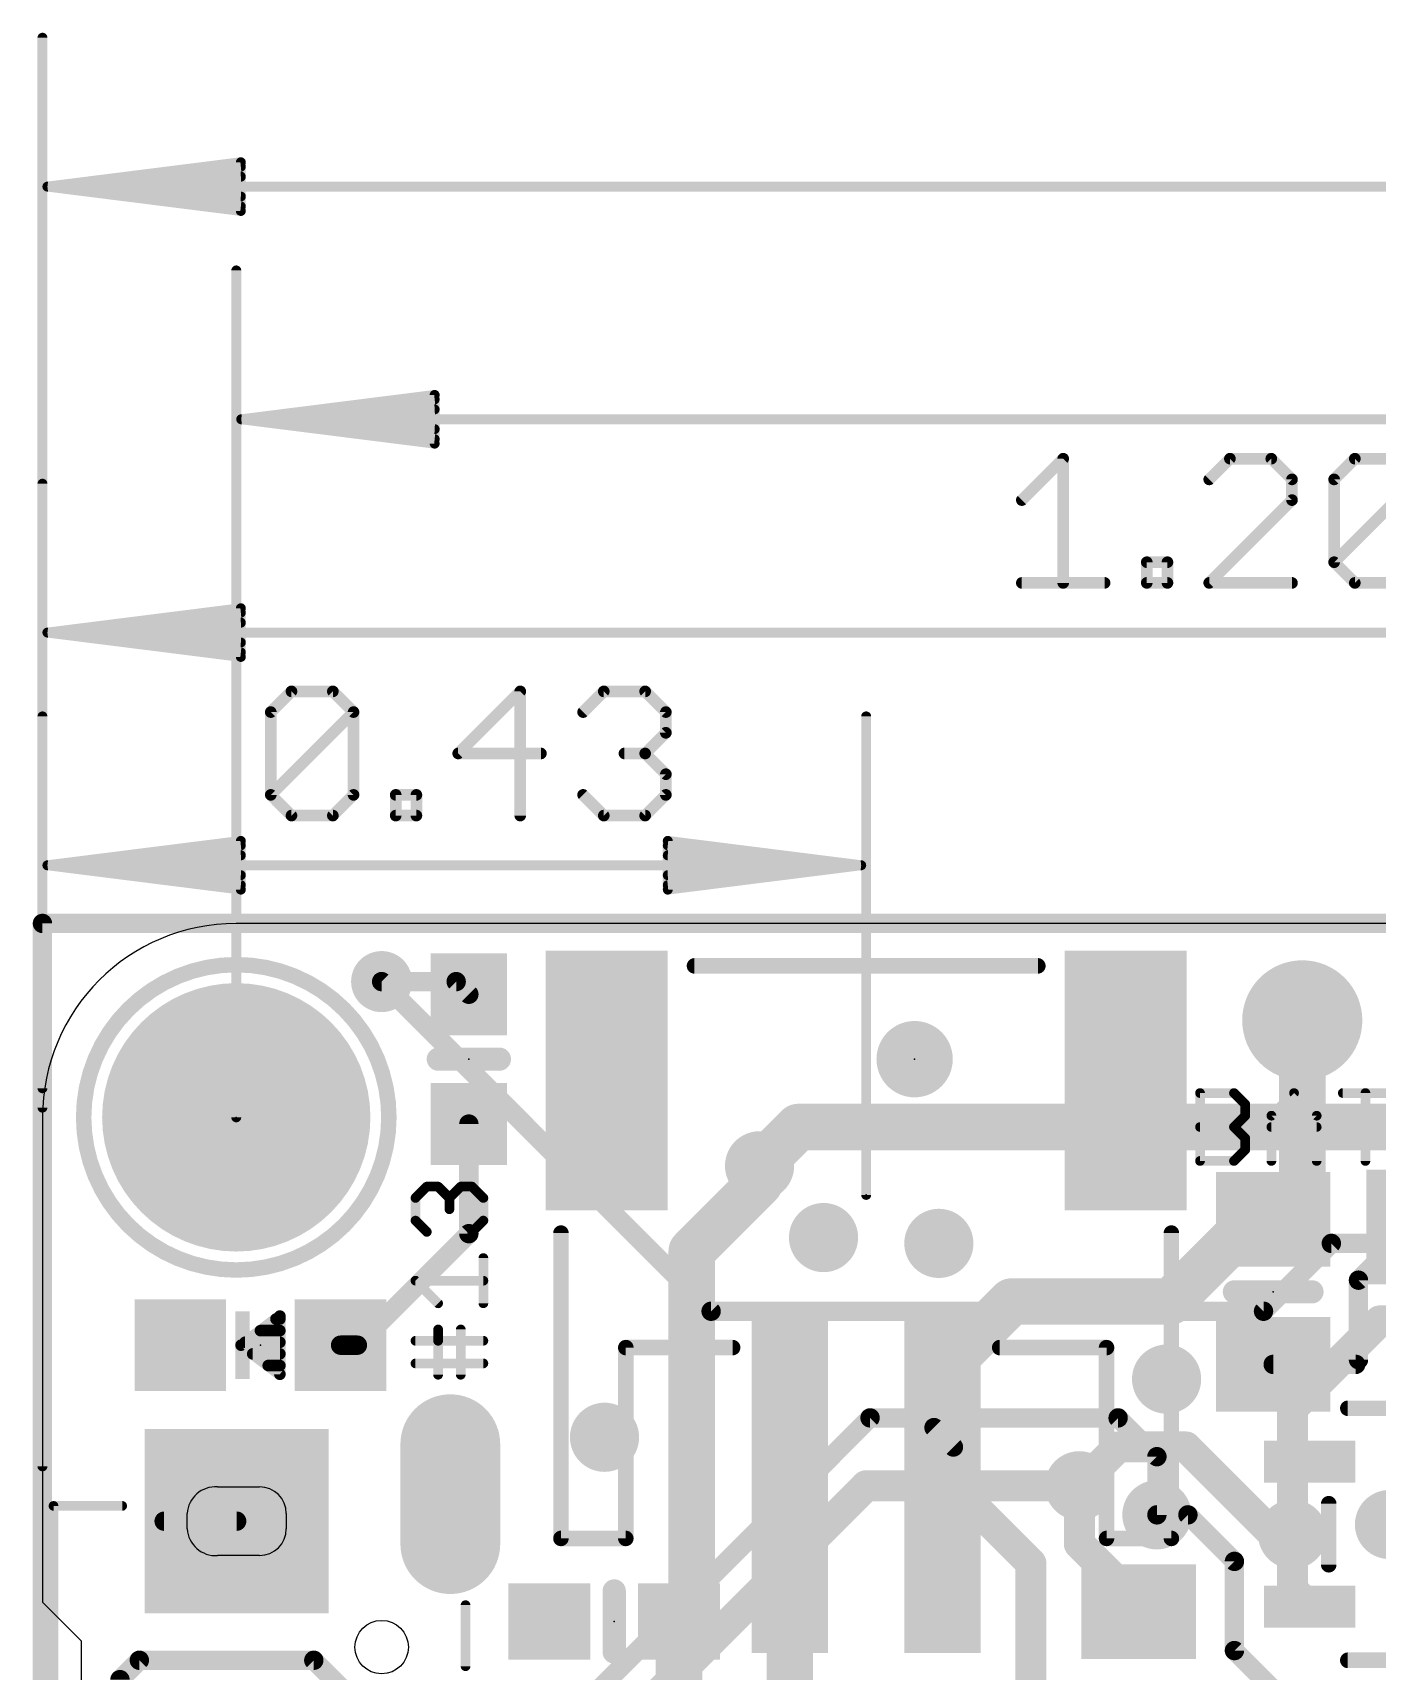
# Model space of a CAD drawing. Extents: x -6.8 to 60.3, y -8.9 to 34.9.
# Drawn here: x -0.13 to 17.49, y 13.06 to 34.53 of the extents above; entities that cross this region are included whole.
import ezdxf

# ---------------------------------------------------------------- set-up
doc = ezdxf.new("R2010")
doc.units = 0
for name, color, linetype in [('1', 12, 'CONTINUOUS'), ('16', 132, 'CONTINUOUS'), ('17', 110, 'CONTINUOUS'), ('18', 110, 'CONTINUOUS'), ('20', 53, 'CONTINUOUS'), ('21', 40, 'CONTINUOUS'), ('23', 40, 'CONTINUOUS'), ('47', 253, 'CONTINUOUS')]:
    doc.layers.add(name, color=color, linetype=linetype)

# ---------------------------------------------------------------- blocks, each defined once
blk = doc.blocks.new('RECT')
blk.add_solid([(-0.5, -0.5), (0.5, -0.5), (-0.5, 0.5), (0.5, 0.5)])
blk = doc.blocks.new('ROUNDP')
at = {"const_width": 0.5}
blk.add_lwpolyline([(0, -0.25, 1), (0, 0.25, 1), (0, -0.25)], format="xyb", dxfattribs=at)
blk = doc.blocks.new('PIE')
at = {"const_width": 0.5}
blk.add_lwpolyline([(0, -0.25, 1), (0, 0.25, 1), (0, -0.25)], format="xyb", dxfattribs=at)
blk = doc.blocks.new('OFFSETP100')
at = {"const_width": 1}
blk.add_lwpolyline([(0, 0), (1, 0)], dxfattribs=at)
at = {"const_width": 0.5}
for points in [[(0, 0.25, 1), (0, -0.25)], [(1, -0.25, 1), (1, 0.25)]]:
    blk.add_lwpolyline(points, format="xyb", dxfattribs=at)
blk = doc.blocks.new('SQUAREP')
blk.add_solid([(-0.5, -0.5), (0.5, -0.5), (-0.5, 0.5), (0.5, 0.5)])
blk = doc.blocks.new('ROUNDV')
at = {"const_width": 0.5}
blk.add_lwpolyline([(0, -0.25, 1), (0, 0.25, 1), (0, -0.25)], format="xyb", dxfattribs=at)

msp = doc.modelspace()

# ---------------------------------------------------------------- linework, layer by layer
at = {"layer": '1'}
for points, const_width in [([(0, 22.86), (0, 0)], 0.254), ([(44.45, 22.86), (0, 22.86)], 0.254), ([(5.422, 22.098), (4.445, 22.098)], 0.254), ([(5.588, 21.932), (5.422, 22.098)], 0.254), ([(16.51, 19.376), (16.51, 21.59)], 0.6096), ([(5.588, 18.796), (5.588, 20.232)], 0.254), ([(9.398, 19.4564), (9.398, 19.685)], 0.6096), ([(8.509, 18.5674), (9.398, 19.4564)], 0.6096), ([(16.118, 18.984), (16.51, 19.376)], 0.6096), ([(14.787, 17.907), (15.864, 18.984)], 0.6096), ([(15.864, 18.984), (16.118, 18.984)], 0.6096), ([(15.93, 18.796), (16.118, 18.984)], 0.4064), ([(16.118, 18.984), (16.129, 18.984)], 0.6096), ([(4.1275, 17.3355), (5.588, 18.796)], 0.254), ([(17.2466, 18.187), (17.9426, 18.883)], 0.254), ([(8.509, 13.882), (8.509, 18.5674)], 0.6096), ([(17.2466, 17.145), (17.2466, 18.187)], 0.254), ([(11.684, 16.891), (12.7, 17.907)], 0.6096), ([(12.7, 17.907), (14.787, 17.907)], 0.6096), ([(3.9075, 17.3355), (4.1275, 17.3355)], 0.254), ([(16.129, 17.084), (17.211, 17.084)], 0.254), ([(11.684, 16.891), (11.684, 16.256)], 0.4064), ([(11.684, 16.256), (11.9385, 16.0015)], 0.254), ([(11.9385, 15.7475), (11.9385, 16.0015)], 0.4064), ([(13.589, 15.494), (14.097, 16.002)], 0.4064), ([(14.097, 16.002), (14.986, 16.002)], 0.4064), ([(14.986, 16.002), (16.129, 14.859)], 0.4064), ([(9.795, 12.496), (9.795, 15.604)], 0.6096), ([(11.795, 15.604), (11.9385, 15.7475)], 0.4064), ([(11.9385, 15.7475), (11.9385, 15.4935)], 0.4064), ([(11.9385, 15.4935), (12.954, 14.478)], 0.4064), ([(13.589, 15.494), (13.589, 14.732)], 0.4064), ([(15.0114, 15.113), (14.605, 15.113)], 0.254), ([(15.621, 14.5034), (15.0114, 15.113)], 0.254), ([(1.595, 15.03), (2.545, 15.03)], 0.254), ([(16.129, 14.859), (16.383, 14.859)], 0.4064), ([(16.383, 14.1329), (16.383, 14.859)], 0.4064), ([(13.589, 14.732), (14.366, 13.955)], 0.4064), ([(12.954, 14.478), (12.954, 11.414)], 0.4064), ([(15.621, 13.335), (15.621, 14.5034)], 0.254), ([(8.343, 13.716), (8.509, 13.882)], 0.6096), ([(16.383, 14.1329), (16.6069, 13.909)], 0.4064), ([(8.343, 12.606), (8.343, 13.716)], 0.6096), ([(14.366, 13.955), (14.366, 13.844)], 0.4064), ([(1.016, 12.954), (1.27, 13.208)], 0.254), ([(1.27, 13.208), (3.556, 13.208)], 0.254), ([(3.556, 13.208), (4.064, 12.7)], 0.254), ([(15.621, 13.335), (16.449, 12.507)], 0.254), ([(1.016, 9.3472), (1.016, 12.954)], 0.254)]:
    msp.add_lwpolyline(points, dxfattribs=dict(at, const_width=const_width))
for points, const_width in [([(0.0635, 22.86, 1), (-0.0635, 22.86)], 0.127), ([(0, 22.9235, 1), (0, 22.7965)], 0.127), ([(4.445, 22.1615, 1), (4.445, 22.0345)], 0.127), ([(5.4669, 22.1429, 1), (5.3771, 22.0531)], 0.127), ([(5.422, 22.0345, 1), (5.422, 22.1615)], 0.127), ([(5.5431, 21.8871, 1), (5.6329, 21.9769)], 0.127), ([(16.6624, 21.59, 1), (16.3576, 21.59)], 0.3048), ([(5.6515, 20.232, 1), (5.5245, 20.232)], 0.127), ([(9.5504, 19.685, 1), (9.2456, 19.685)], 0.3048), ([(9.5058, 19.3486, 1), (9.2902, 19.5642)], 0.3048), ([(9.2456, 19.4564, 1), (9.5504, 19.4564)], 0.3048), ([(16.6178, 19.2682, 1), (16.4022, 19.4838)], 0.3048), ([(16.3576, 19.376, 1), (16.6624, 19.376)], 0.3048), ([(15.864, 19.1364, 1), (15.864, 18.8316)], 0.3048), ([(15.9718, 18.8762, 1), (15.7562, 19.0918)], 0.3048), ([(16.0102, 19.0918, 1), (16.2258, 18.8762)], 0.3048), ([(16.118, 19.1364, 1), (16.118, 18.8316)], 0.3048), ([(16.1898, 18.9122, 1), (16.0462, 19.0558)], 0.2032), ([(16.118, 18.8316, 1), (16.118, 19.1364)], 0.3048), ([(16.129, 18.8316, 1), (16.129, 19.1364)], 0.3048), ([(5.6329, 18.7511, 1), (5.5431, 18.8409)], 0.127), ([(15.8582, 18.8678, 1), (16.0018, 18.7242)], 0.2032), ([(5.5245, 18.796, 1), (5.6515, 18.796)], 0.127), ([(8.4012, 18.6752, 1), (8.6168, 18.4596)], 0.3048), ([(8.6614, 18.5674, 1), (8.3566, 18.5674)], 0.3048), ([(17.3101, 18.187, 1), (17.1831, 18.187)], 0.127), ([(17.2017, 18.2319, 1), (17.2915, 18.1421)], 0.127), ([(12.7, 18.0594, 1), (12.7, 17.7546)], 0.3048), ([(12.8078, 17.7992, 1), (12.5922, 18.0148)], 0.3048), ([(14.6792, 18.0148, 1), (14.8948, 17.7992)], 0.3048), ([(14.787, 17.7546, 1), (14.787, 18.0594)], 0.3048), ([(3.9075, 17.399, 1), (3.9075, 17.272)], 0.127), ([(4.0826, 17.3804, 1), (4.1724, 17.2906)], 0.127), ([(4.1275, 17.272, 1), (4.1275, 17.399)], 0.127), ([(16.129, 17.1475, 1), (16.129, 17.0205)], 0.127), ([(17.1831, 17.145, 1), (17.3101, 17.145)], 0.127), ([(17.211, 17.0205, 1), (17.211, 17.1475)], 0.127), ([(11.5762, 16.9988, 1), (11.7918, 16.7832)], 0.3048), ([(11.7856, 16.891, 1), (11.5824, 16.891)], 0.2032), ([(11.5824, 16.256, 1), (11.7856, 16.256)], 0.2032), ([(11.7289, 16.3009, 1), (11.6391, 16.2111)], 0.127), ([(12.0401, 16.0015, 1), (11.8369, 16.0015)], 0.2032), ([(11.8936, 15.9566, 1), (11.9834, 16.0464)], 0.127), ([(14.097, 16.1036, 1), (14.097, 15.9004)], 0.2032), ([(14.1688, 15.9302, 1), (14.0252, 16.0738)], 0.2032), ([(15.0578, 16.0738, 1), (14.9142, 15.9302)], 0.2032), ([(14.986, 15.9004, 1), (14.986, 16.1036)], 0.2032), ([(9.9474, 15.604, 1), (9.6426, 15.604)], 0.3048), ([(12.0401, 15.7475, 1), (11.8369, 15.7475)], 0.2032), ([(12.0103, 15.6757, 1), (11.8667, 15.8193)], 0.2032), ([(11.7232, 15.6758, 1), (11.8668, 15.5322)], 0.2032), ([(11.8369, 15.7475, 1), (12.0401, 15.7475)], 0.2032), ([(12.0103, 15.5653, 1), (11.8667, 15.4217)], 0.2032), ([(13.6906, 15.494, 1), (13.4874, 15.494)], 0.2032), ([(11.8369, 15.4935, 1), (12.0401, 15.4935)], 0.2032), ([(13.5172, 15.5658, 1), (13.6608, 15.4222)], 0.2032), ([(14.605, 15.1765, 1), (14.605, 15.0495)], 0.127), ([(15.0563, 15.1579, 1), (14.9665, 15.0681)], 0.127), ([(15.0114, 15.0495, 1), (15.0114, 15.1765)], 0.127), ([(1.595, 15.0935, 1), (1.595, 14.9665)], 0.127), ([(2.545, 14.9665, 1), (2.545, 15.0935)], 0.127), ([(16.129, 14.9606, 1), (16.129, 14.7574)], 0.2032), ([(16.0572, 14.7872, 1), (16.2008, 14.9308)], 0.2032), ([(16.4846, 14.859, 1), (16.2814, 14.859)], 0.2032), ([(16.383, 14.7574, 1), (16.383, 14.9606)], 0.2032), ([(13.4874, 14.732, 1), (13.6906, 14.732)], 0.2032), ([(13.6608, 14.8038, 1), (13.5172, 14.6602)], 0.2032), ([(13.0556, 14.478, 1), (12.8524, 14.478)], 0.2032), ([(12.8822, 14.4062, 1), (13.0258, 14.5498)], 0.2032), ([(15.6845, 14.5034, 1), (15.5575, 14.5034)], 0.127), ([(15.5761, 14.4585, 1), (15.6659, 14.5483)], 0.127), ([(8.6168, 13.7742, 1), (8.4012, 13.9898)], 0.3048), ([(16.2814, 14.1329, 1), (16.4846, 14.1329)], 0.2032), ([(16.4548, 14.2047, 1), (16.3112, 14.0611)], 0.2032), ([(8.2352, 13.8238, 1), (8.4508, 13.6082)], 0.3048), ([(8.4954, 13.716, 1), (8.1906, 13.716)], 0.3048), ([(8.3566, 13.882, 1), (8.6614, 13.882)], 0.3048), ([(14.4676, 13.955, 1), (14.2644, 13.955)], 0.2032), ([(14.2942, 13.8832, 1), (14.4378, 14.0268)], 0.2032), ([(16.5351, 13.8372, 1), (16.6787, 13.9808)], 0.2032), ([(14.2644, 13.844, 1), (14.4676, 13.844)], 0.2032), ([(1.27, 13.2715, 1), (1.27, 13.1445)], 0.127), ([(1.3149, 13.1631, 1), (1.2251, 13.2529)], 0.127), ([(3.6009, 13.2529, 1), (3.5111, 13.1631)], 0.127), ([(3.556, 13.1445, 1), (3.556, 13.2715)], 0.127), ([(15.6659, 13.3799, 1), (15.5761, 13.2901)], 0.127), ([(15.5575, 13.335, 1), (15.6845, 13.335)], 0.127), ([(1.0795, 12.954, 1), (0.9525, 12.954)], 0.127)]:
    msp.add_lwpolyline(points, format="xyb", dxfattribs=dict(at, const_width=const_width))
at = {"layer": '16'}
for points, const_width in [([(44.45, 22.86), (0, 22.86)], 0.254), ([(0, 22.86), (0, 0)], 0.254), ([(8.763, 17.78), (4.445, 22.098)], 0.254), ([(9.906, 20.193), (9.398, 19.685)], 0.6096), ([(9.906, 20.193), (19.558, 20.193)], 0.6096), ([(16.891, 18.669), (16.002, 17.78)], 0.254), ([(16.891, 18.669), (21.336, 18.669)], 0.254), ([(16.002, 17.78), (8.763, 17.78)], 0.254), ([(17.526, 17.653), (16.383, 16.51)], 0.4064), ([(17.526, 17.653), (22.225, 17.653)], 0.4064), ([(16.383, 16.51), (16.383, 14.859)], 0.4064), ([(6.4008, 11.938), (10.8458, 16.383)], 0.254), ([(10.8458, 16.383), (14.097, 16.383)], 0.254), ([(14.097, 16.383), (14.605, 15.875)], 0.254), ([(14.605, 15.875), (14.605, 15.113)], 0.254), ([(6.985, 11.684), (10.795, 15.494)], 0.4064), ([(10.795, 15.494), (13.589, 15.494)], 0.4064)]:
    msp.add_lwpolyline(points, dxfattribs=dict(at, const_width=const_width))
for points, const_width in [([(0, 22.9235, 1), (0, 22.7965)], 0.127), ([(0.0635, 22.86, 1), (-0.0635, 22.86)], 0.127), ([(4.4899, 22.1429, 1), (4.4001, 22.0531)], 0.127), ([(9.906, 20.3454, 1), (9.906, 20.0406)], 0.3048), ([(10.0138, 20.0852, 1), (9.7982, 20.3008)], 0.3048), ([(9.2902, 19.7928, 1), (9.5058, 19.5772)], 0.3048), ([(16.891, 18.7325, 1), (16.891, 18.6055)], 0.127), ([(16.9359, 18.6241, 1), (16.8461, 18.7139)], 0.127), ([(8.763, 17.8435, 1), (8.763, 17.7165)], 0.127), ([(8.7181, 17.7351, 1), (8.8079, 17.8249)], 0.127), ([(15.9571, 17.8249, 1), (16.0469, 17.7351)], 0.127), ([(16.002, 17.7165, 1), (16.002, 17.8435)], 0.127), ([(17.526, 17.7546, 1), (17.526, 17.5514)], 0.2032), ([(17.5978, 17.5812, 1), (17.4542, 17.7248)], 0.2032), ([(16.4846, 16.51, 1), (16.2814, 16.51)], 0.2032), ([(16.3112, 16.5818, 1), (16.4548, 16.4382)], 0.2032), ([(10.8458, 16.4465, 1), (10.8458, 16.3195)], 0.127), ([(10.8907, 16.3381, 1), (10.8009, 16.4279)], 0.127), ([(14.1419, 16.4279, 1), (14.0521, 16.3381)], 0.127), ([(14.097, 16.3195, 1), (14.097, 16.4465)], 0.127), ([(14.6685, 15.875, 1), (14.5415, 15.875)], 0.127), ([(14.5601, 15.8301, 1), (14.6499, 15.9199)], 0.127), ([(10.795, 15.5956, 1), (10.795, 15.3924)], 0.2032), ([(10.8668, 15.4222, 1), (10.7232, 15.5658)], 0.2032), ([(13.589, 15.3924, 1), (13.589, 15.5956)], 0.2032), ([(14.5415, 15.113, 1), (14.6685, 15.113)], 0.127), ([(16.2814, 14.859, 1), (16.4846, 14.859)], 0.2032)]:
    msp.add_lwpolyline(points, format="xyb", dxfattribs=dict(at, const_width=const_width))
at = {"layer": '20'}
for p, q in [((48.26, 22.86), (2.54, 22.86)), ((0, 20.32), (0, 13.97)), ((2.295, 15.48), (2.845, 15.48)), ((1.895, 14.93), (1.895, 15.13)), ((3.195, 15.13), (3.195, 14.93)), ((2.845, 14.58), (2.295, 14.58)), ((0, 13.97), (0.508, 13.462)), ((0.508, 13.462), (0.508, 9.398))]:
    msp.add_line(p, q, dxfattribs=at)
msp.add_circle((4.445, 13.38), 0.35, dxfattribs=at)
for centre, radius, start, end in [((2.54, 20.32), 2.54, 90, 180), ((2.27, 15.105), 0.3758, 86.1859, 176.1859), ((2.845, 15.13), 0.35, 0, 90), ((2.27, 14.955), 0.3758, 183.8141, 273.8141), ((2.845, 14.93), 0.35, 270, 0)]:
    msp.add_arc(centre, radius, start, end, dxfattribs=at)
at = {"layer": '21'}
for points, const_width in [([(2.54, 18.32, 1), (2.54, 22.32, 1), (2.54, 18.32)], 0.2032), ([(8.545, 22.3548, 1), (8.545, 22.2532)], 0.1016), ([(13.045, 22.2532, 1), (13.045, 22.3548)], 0.1016), ([(5.188, 21.1582, 1), (5.188, 21.0058)], 0.1524), ([(5.988, 21.0058, 1), (5.988, 21.1582)], 0.1524), ([(15.202, 20.6383, 1), (15.1385, 20.6383)], 0.0635), ([(15.1702, 20.67, 1), (15.1702, 20.6065)], 0.0635), ([(15.6376, 20.6607, 1), (15.5926, 20.6158)], 0.0635), ([(15.6151, 20.6065, 1), (15.6151, 20.67)], 0.0635), ([(16.4248, 20.6607, 1), (16.3799, 20.6158)], 0.0635), ([(16.4248, 20.6158, 1), (16.3799, 20.6607)], 0.0635), ([(17.0413, 20.67, 1), (17.0413, 20.6065)], 0.0635), ([(17.3696, 20.6383, 1), (17.3061, 20.6383)], 0.0635), ([(15.7951, 20.49, 1), (15.7316, 20.49)], 0.0635), ([(15.7409, 20.4675, 1), (15.7858, 20.5124)], 0.0635), ([(15.7858, 20.3192, 1), (15.7409, 20.3641)], 0.0635), ([(16.1375, 20.3417, 1), (16.074, 20.3417)], 0.0635), ([(16.0833, 20.3641, 1), (16.1282, 20.3192)], 0.0635), ([(16.7307, 20.3417, 1), (16.6672, 20.3417)], 0.0635), ([(16.6765, 20.3192, 1), (16.7214, 20.3641)], 0.0635), ([(15.1702, 20.2251, 1), (15.1702, 20.1616)], 0.0635), ([(15.6376, 20.2158, 1), (15.5926, 20.1709)], 0.0635), ([(15.5926, 20.2158, 1), (15.6376, 20.1709)], 0.0635), ([(15.6151, 20.1616, 1), (15.6151, 20.2251)], 0.0635), ([(15.7316, 20.3417, 1), (15.7951, 20.3417)], 0.0635), ([(16.1057, 20.2251, 1), (16.1057, 20.1616)], 0.0635), ([(16.6989, 20.1616, 1), (16.6989, 20.2251)], 0.0635), ([(15.7951, 20.0451, 1), (15.7316, 20.0451)], 0.0635), ([(15.7409, 20.0226, 1), (15.7858, 20.0675)], 0.0635), ([(15.7858, 19.8743, 1), (15.7409, 19.9192)], 0.0635), ([(15.1702, 19.7802, 1), (15.1702, 19.7168)], 0.0635), ([(15.1385, 19.7485, 1), (15.202, 19.7485)], 0.0635), ([(15.5926, 19.771, 1), (15.6376, 19.726)], 0.0635), ([(15.6151, 19.7168, 1), (15.6151, 19.7802)], 0.0635), ([(15.7316, 19.8968, 1), (15.7951, 19.8968)], 0.0635), ([(16.074, 19.7485, 1), (16.1375, 19.7485)], 0.0635), ([(16.6672, 19.7485, 1), (16.7307, 19.7485)], 0.0635), ([(17.3061, 19.7485, 1), (17.3696, 19.7485)], 0.0635), ([(4.9205, 19.2641, 1), (4.857, 19.2641)], 0.0635), ([(4.8663, 19.2866, 1), (4.9112, 19.2417)], 0.0635), ([(5.037, 19.4442, 1), (5.037, 19.3807)], 0.0635), ([(5.0595, 19.39, 1), (5.0146, 19.4349)], 0.0635), ([(5.2078, 19.4349, 1), (5.1629, 19.39)], 0.0635), ([(5.1853, 19.3807, 1), (5.1853, 19.4442)], 0.0635), ([(5.3654, 19.2641, 1), (5.3019, 19.2641)], 0.0635), ([(5.3112, 19.2866, 1), (5.3561, 19.2417)], 0.0635), ([(5.3112, 19.2417, 1), (5.3561, 19.2866)], 0.0635), ([(5.4819, 19.4442, 1), (5.4819, 19.3807)], 0.0635), ([(5.5044, 19.39, 1), (5.4595, 19.4349)], 0.0635), ([(5.6527, 19.4349, 1), (5.6078, 19.39)], 0.0635), ([(5.6302, 19.3807, 1), (5.6302, 19.4442)], 0.0635), ([(5.8102, 19.2641, 1), (5.7468, 19.2641)], 0.0635), ([(5.756, 19.2417, 1), (5.801, 19.2866)], 0.0635), ([(5.3019, 19.1158, 1), (5.3654, 19.1158)], 0.0635), ([(4.9112, 18.99, 1), (4.8663, 18.9451)], 0.0635), ([(4.857, 18.9675, 1), (4.9205, 18.9675)], 0.0635), ([(5.7468, 18.9675, 1), (5.8102, 18.9675)], 0.0635), ([(5.801, 18.9451, 1), (5.756, 18.99)], 0.0635), ([(6.8458, 18.804, 1), (6.7442, 18.804)], 0.1016), ([(14.8458, 18.804, 1), (14.7442, 18.804)], 0.1016), ([(5.0146, 18.7968, 1), (5.0595, 18.8417)], 0.0635), ([(5.6078, 18.8417, 1), (5.6527, 18.7968)], 0.0635), ([(5.8102, 18.4769, 1), (5.7468, 18.4769)], 0.0635), ([(4.8887, 18.2121, 1), (4.8887, 18.1486)], 0.0635), ([(4.9112, 18.2028, 1), (4.8663, 18.1579)], 0.0635), ([(5.7785, 18.1486, 1), (5.7785, 18.2121)], 0.0635), ([(15.621, 18.1102, 1), (15.621, 17.9578)], 0.1524), ([(16.637, 17.9578, 1), (16.637, 18.1102)], 0.1524), ([(5.1629, 17.8613, 1), (5.2078, 17.9062)], 0.0635), ([(5.7468, 17.8837, 1), (5.8102, 17.8837)], 0.0635), ([(2.8575, 17.5641, 1), (2.8575, 17.4879)], 0.0762), ([(3.0607, 17.7165, 1), (3.0607, 17.6403)], 0.0762), ([(3.1496, 17.7165, 1), (3.0734, 17.7165)], 0.0762), ([(3.1344, 17.686, 1), (3.0886, 17.747)], 0.0762), ([(3.1115, 17.6403, 1), (3.1115, 17.7165)], 0.0762), ([(3.1115, 17.4879, 1), (3.1115, 17.5641)], 0.0762), ([(5.2171, 17.5414, 1), (5.1536, 17.5414)], 0.0635), ([(5.5137, 17.5414, 1), (5.4502, 17.5414)], 0.0635), ([(2.6264, 17.366, 1), (2.5806, 17.305)], 0.0762), ([(2.5806, 17.366, 1), (2.6264, 17.305)], 0.0762), ([(2.6543, 17.4117, 1), (2.6543, 17.3355)], 0.0762), ([(3.1115, 17.3355, 1), (3.1115, 17.4117)], 0.0762), ([(4.8887, 17.4248, 1), (4.8887, 17.3614)], 0.0635), ([(5.2171, 17.3931, 1), (5.1536, 17.3931)], 0.0635), ([(5.1536, 17.3931, 1), (5.2171, 17.3931)], 0.0635), ([(5.7785, 17.3614, 1), (5.7785, 17.4248)], 0.0635), ([(7.645, 17.3548, 1), (7.645, 17.2532)], 0.1016), ([(7.6958, 17.304, 1), (7.5942, 17.304)], 0.1016), ([(9.045, 17.2532, 1), (9.045, 17.3548)], 0.1016), ([(12.545, 17.3548, 1), (12.545, 17.2532)], 0.1016), ([(13.9958, 17.304, 1), (13.8942, 17.304)], 0.1016), ([(13.945, 17.2532, 1), (13.945, 17.3548)], 0.1016), ([(2.7559, 17.2593, 1), (2.7559, 17.1831)], 0.0762), ([(3.1115, 17.1831, 1), (3.1115, 17.2593)], 0.0762), ([(2.9591, 17.1069, 1), (2.9591, 17.0307)], 0.0762), ([(3.0734, 16.9545, 1), (3.1496, 16.9545)], 0.0762), ([(3.0886, 16.924, 1), (3.1344, 16.985)], 0.0762), ([(3.1115, 17.0307, 1), (3.1115, 17.1069)], 0.0762), ([(4.8887, 17.1283, 1), (4.8887, 17.0648)], 0.0635), ([(5.1536, 16.9482, 1), (5.2171, 16.9482)], 0.0635), ([(5.4502, 16.9482, 1), (5.5137, 16.9482)], 0.0635), ([(5.7785, 17.0648, 1), (5.7785, 17.1283)], 0.0635), ([(17.107, 16.5598, 1), (17.107, 16.4582)], 0.1016), ([(0.145, 15.2618, 1), (0.145, 15.1982)], 0.0635), ([(0.1768, 15.23, 1), (0.1133, 15.23)], 0.0635), ([(1.045, 15.1982, 1), (1.045, 15.2618)], 0.0635), ([(16.9078, 15.259, 1), (16.8062, 15.259)], 0.1016), ([(6.795, 14.8548, 1), (6.795, 14.7532)], 0.1016), ([(6.7442, 14.804, 1), (6.8458, 14.804)], 0.1016), ([(7.5942, 14.804, 1), (7.6958, 14.804)], 0.1016), ([(7.645, 14.7532, 1), (7.645, 14.8548)], 0.1016), ([(13.945, 14.8548, 1), (13.945, 14.7532)], 0.1016), ([(13.8942, 14.804, 1), (13.9958, 14.804)], 0.1016), ([(14.7442, 14.804, 1), (14.8458, 14.804)], 0.1016), ([(14.795, 14.7532, 1), (14.795, 14.8548)], 0.1016), ([(16.8062, 14.459, 1), (16.9078, 14.459)], 0.1016), ([(7.5692, 14.116, 1), (7.4168, 14.116)], 0.1524), ([(5.5767, 13.93, 1), (5.5133, 13.93)], 0.0635), ([(7.4168, 13.316, 1), (7.5692, 13.316)], 0.1524), ([(17.107, 13.2598, 1), (17.107, 13.1582)], 0.1016), ([(17.107, 13.2578, 1), (17.107, 13.1562)], 0.1016), ([(5.5133, 13.13, 1), (5.5767, 13.13)], 0.0635)]:
    msp.add_lwpolyline(points, format="xyb", dxfattribs=dict(at, const_width=const_width))
for points, const_width in [([(8.545, 22.304), (13.045, 22.304)], 0.2032), ([(5.988, 21.082), (5.188, 21.082)], 0.3048), ([(15.1702, 19.7485), (15.1702, 20.6383)], 0.127), ([(15.1702, 20.6383), (15.6151, 20.6383)], 0.127), ([(15.6151, 20.6383), (15.7634, 20.49)], 0.127), ([(16.1057, 20.3417), (16.4023, 20.6383)], 0.127), ([(16.4023, 20.6383), (16.6989, 20.3417)], 0.127), ([(17.0413, 20.6383), (17.6344, 20.6383)], 0.127), ([(17.3378, 19.7485), (17.3378, 20.6383)], 0.127), ([(15.7634, 20.3417), (15.6151, 20.1934)], 0.127), ([(15.7634, 20.49), (15.7634, 20.3417)], 0.127), ([(16.1057, 19.7485), (16.1057, 20.3417)], 0.127), ([(16.6989, 20.3417), (16.6989, 19.7485)], 0.127), ([(15.1702, 20.1934), (15.6151, 20.1934)], 0.127), ([(15.6151, 20.1934), (15.7634, 20.0451)], 0.127), ([(16.1057, 20.1934), (16.6989, 20.1934)], 0.127), ([(15.7634, 19.8968), (15.6151, 19.7485)], 0.127), ([(15.7634, 20.0451), (15.7634, 19.8968)], 0.127), ([(15.6151, 19.7485), (15.1702, 19.7485)], 0.127), ([(4.8887, 19.2641), (5.037, 19.4124)], 0.127), ([(4.8887, 18.9675), (4.8887, 19.2641)], 0.127), ([(5.037, 19.4124), (5.1853, 19.4124)], 0.127), ([(5.1853, 19.4124), (5.3336, 19.2641)], 0.127), ([(5.3336, 19.2641), (5.4819, 19.4124)], 0.127), ([(5.3336, 19.2641), (5.3336, 19.1158)], 0.127), ([(5.4819, 19.4124), (5.6302, 19.4124)], 0.127), ([(5.6302, 19.4124), (5.7785, 19.2641)], 0.127), ([(5.7785, 19.2641), (5.7785, 18.9675)], 0.127), ([(5.037, 18.8193), (4.8887, 18.9675)], 0.127), ([(5.7785, 18.9675), (5.6302, 18.8193)], 0.127), ([(6.795, 14.804), (6.795, 18.804)], 0.2032), ([(14.795, 18.804), (14.795, 14.804)], 0.2032), ([(5.7785, 17.8837), (5.7785, 18.4769)], 0.127), ([(5.1853, 17.8837), (4.8887, 18.1803)], 0.127), ([(4.8887, 18.1803), (5.7785, 18.1803)], 0.127), ([(16.637, 18.034), (15.621, 18.034)], 0.3048), ([(3.1115, 17.7165), (2.6035, 17.3355)], 0.1524), ([(2.8575, 17.526), (3.1115, 17.526)], 0.1524), ([(3.0607, 17.6784), (3.1115, 17.6784)], 0.1524), ([(3.1115, 16.9545), (3.1115, 17.7165)], 0.1524), ([(5.1853, 17.3931), (5.1853, 17.5414)], 0.127), ([(5.4819, 16.9482), (5.4819, 17.5414)], 0.127), ([(2.6035, 17.3355), (3.1115, 16.9545)], 0.1524), ([(2.6543, 17.3736), (3.1115, 17.3736)], 0.1524), ([(4.8887, 17.3931), (5.7785, 17.3931)], 0.127), ([(5.1853, 16.9482), (5.1853, 17.3931)], 0.127), ([(9.045, 17.304), (7.645, 17.304)], 0.2032), ([(7.645, 17.304), (7.645, 14.804)], 0.2032), ([(13.945, 17.304), (12.545, 17.304)], 0.2032), ([(13.945, 14.804), (13.945, 17.304)], 0.2032), ([(2.7559, 17.2212), (3.1115, 17.2212)], 0.1524), ([(2.9591, 17.0688), (3.1115, 17.0688)], 0.1524), ([(5.7785, 17.0965), (4.8887, 17.0965)], 0.127), ([(17.107, 16.509), (18.707, 16.509)], 0.2032), ([(1.045, 15.23), (0.145, 15.23)], 0.127), ([(0.145, 15.23), (0.145, 7.63)], 0.127), ([(16.857, 14.459), (16.857, 15.259)], 0.2032), ([(7.645, 14.804), (6.795, 14.804)], 0.2032), ([(14.795, 14.804), (13.945, 14.804)], 0.2032), ([(7.493, 14.116), (7.493, 13.316)], 0.3048), ([(5.545, 13.93), (5.545, 13.13)], 0.127), ([(17.107, 13.209), (18.707, 13.209)], 0.2032), ([(18.707, 13.207), (17.107, 13.207)], 0.2032)]:
    msp.add_lwpolyline(points, dxfattribs=dict(at, const_width=const_width))
at = {"layer": '23'}
for p in [(5.588, 21.082), (11.43, 21.082), (2.54, 20.32), (10.795, 19.304), (16.129, 18.034), (2.8575, 17.3355), (7.493, 13.716)]:
    msp.add_point(p, dxfattribs=at)
at = {"layer": '47'}
for points, const_width in [([(0, 15.748), (0, 34.462)], 0.13), ([(0.065, 32.512), (2.6, 32.8312)], 0.13), ([(2.6, 32.8312), (2.6, 32.1928)], 0.13), ([(0.065, 32.512), (2.6, 32.772)], 0.13), ([(0.065, 32.512), (2.6, 32.642)], 0.13), ([(0.065, 32.512), (50.735, 32.512)], 0.13), ([(2.6, 32.1928), (0.065, 32.512)], 0.13), ([(2.6, 32.382), (0.065, 32.512)], 0.13), ([(2.6, 32.252), (0.065, 32.512)], 0.13), ([(2.54, 20.32), (2.54, 31.414)], 0.13), ([(2.605, 29.464), (5.14, 29.7832)], 0.13), ([(5.14, 29.7832), (5.14, 29.1448)], 0.13), ([(2.605, 29.464), (5.14, 29.724)], 0.13), ([(2.605, 29.464), (5.14, 29.594)], 0.13), ([(2.605, 29.464), (48.195, 29.464)], 0.13), ([(5.14, 29.1448), (2.605, 29.464)], 0.13), ([(5.14, 29.334), (2.605, 29.464)], 0.13), ([(5.14, 29.204), (2.605, 29.464)], 0.13), ([(12.8348, 28.4054), (13.3771, 28.9477)], 0.1524), ([(13.3771, 28.9477), (13.3771, 27.3207)], 0.1524), ([(15.5617, 28.9477), (15.2905, 28.6765)], 0.1524), ([(16.104, 28.9477), (15.5617, 28.9477)], 0.1524), ([(16.3752, 28.6765), (16.104, 28.9477)], 0.1524), ([(16.9277, 28.6765), (17.1989, 28.9477)], 0.1524), ([(17.1989, 28.9477), (17.7412, 28.9477)], 0.1524), ([(0, 20.701), (0, 28.62)], 0.13), ([(16.3752, 28.4054), (16.3752, 28.6765)], 0.1524), ([(16.9277, 27.5919), (16.9277, 28.6765)], 0.1524), ([(16.9277, 27.5919), (18.0124, 28.6765)], 0.1524), ([(15.2905, 27.3207), (16.3752, 28.4054)], 0.1524), ([(14.472, 27.3207), (14.472, 27.5919)], 0.1524), ([(14.472, 27.5919), (14.7431, 27.5919)], 0.1524), ([(14.7431, 27.5919), (14.7431, 27.3207)], 0.1524), ([(17.1989, 27.3207), (16.9277, 27.5919)], 0.1524), ([(12.8348, 27.3207), (13.9195, 27.3207)], 0.1524), ([(14.7431, 27.3207), (14.472, 27.3207)], 0.1524), ([(16.3752, 27.3207), (15.2905, 27.3207)], 0.1524), ([(17.7412, 27.3207), (17.1989, 27.3207)], 0.1524), ([(0.065, 26.67), (2.6, 26.9892)], 0.13), ([(2.6, 26.9892), (2.6, 26.3508)], 0.13), ([(0.065, 26.67), (2.6, 26.93)], 0.13), ([(0.065, 26.67), (2.6, 26.8)], 0.13), ([(0.065, 26.67), (30.415, 26.67)], 0.13), ([(2.6, 26.3508), (0.065, 26.67)], 0.13), ([(2.6, 26.54), (0.065, 26.67)], 0.13), ([(2.6, 26.41), (0.065, 26.67)], 0.13), ([(2.9923, 25.6285), (3.2635, 25.8997)], 0.1524), ([(3.2635, 25.8997), (3.8058, 25.8997)], 0.1524), ([(3.8058, 25.8997), (4.077, 25.6285)], 0.1524), ([(6.2615, 25.8997), (5.448, 25.0862)], 0.1524), ([(6.2615, 24.2727), (6.2615, 25.8997)], 0.1524), ([(7.0852, 25.6285), (7.3564, 25.8997)], 0.1524), ([(7.3564, 25.8997), (7.8987, 25.8997)], 0.1524), ([(7.8987, 25.8997), (8.1699, 25.6285)], 0.1524), ([(0, 20.447), (0, 25.572)], 0.13), ([(2.9923, 24.5439), (2.9923, 25.6285)], 0.1524), ([(2.9923, 24.5439), (4.077, 25.6285)], 0.1524), ([(4.077, 25.6285), (4.077, 24.5439)], 0.1524), ([(8.1699, 25.6285), (8.1699, 25.3574)], 0.1524), ([(10.795, 19.304), (10.795, 25.572)], 0.13), ([(8.1699, 25.3574), (7.8987, 25.0862)], 0.1524), ([(5.448, 25.0862), (6.5327, 25.0862)], 0.1524), ([(7.8987, 25.0862), (7.6275, 25.0862)], 0.1524), ([(7.8987, 25.0862), (8.1699, 24.815)], 0.1524), ([(8.1699, 24.815), (8.1699, 24.5439)], 0.1524), ([(3.2635, 24.2727), (2.9923, 24.5439)], 0.1524), ([(4.077, 24.5439), (3.8058, 24.2727)], 0.1524), ([(4.6295, 24.2727), (4.6295, 24.5439)], 0.1524), ([(4.6295, 24.5439), (4.9006, 24.5439)], 0.1524), ([(4.9006, 24.5439), (4.9006, 24.2727)], 0.1524), ([(7.3564, 24.2727), (7.0852, 24.5439)], 0.1524), ([(8.1699, 24.5439), (7.8987, 24.2727)], 0.1524), ([(3.8058, 24.2727), (3.2635, 24.2727)], 0.1524), ([(4.9006, 24.2727), (4.6295, 24.2727)], 0.1524), ([(7.8987, 24.2727), (7.3564, 24.2727)], 0.1524), ([(0.065, 23.622), (2.6, 23.9412)], 0.13), ([(0.065, 23.622), (2.6, 23.882)], 0.13), ([(2.6, 23.9412), (2.6, 23.3028)], 0.13), ([(10.73, 23.622), (8.195, 23.9412)], 0.13), ([(8.195, 23.9412), (8.195, 23.3028)], 0.13), ([(10.73, 23.622), (8.195, 23.882)], 0.13), ([(0.065, 23.622), (2.6, 23.752)], 0.13), ([(0.065, 23.622), (10.73, 23.622)], 0.13), ([(2.6, 23.3028), (0.065, 23.622)], 0.13), ([(2.6, 23.492), (0.065, 23.622)], 0.13), ([(2.6, 23.362), (0.065, 23.622)], 0.13), ([(10.73, 23.622), (8.195, 23.752)], 0.13), ([(8.195, 23.3028), (10.73, 23.622)], 0.13), ([(8.195, 23.492), (10.73, 23.622)], 0.13), ([(8.195, 23.362), (10.73, 23.622)], 0.13)]:
    msp.add_lwpolyline(points, dxfattribs=dict(at, const_width=const_width))
for points, const_width in [([(0.0325, 34.462, 1), (-0.0325, 34.462)], 0.065), ([(2.6325, 32.8312, 1), (2.5675, 32.8312)], 0.065), ([(2.6041, 32.799, 1), (2.5959, 32.8635)], 0.065), ([(2.6033, 32.7397, 1), (2.5967, 32.8043)], 0.065), ([(2.6017, 32.6095, 1), (2.5983, 32.6745)], 0.065), ([(0.065, 32.5445, 1), (0.065, 32.4795)], 0.065), ([(0.0691, 32.5442, 1), (0.0609, 32.4798)], 0.065), ([(0.0633, 32.5445, 1), (0.0667, 32.4795)], 0.065), ([(0.0667, 32.5445, 1), (0.0633, 32.4795)], 0.065), ([(0.0683, 32.5443, 1), (0.0617, 32.4797)], 0.065), ([(0.0617, 32.5443, 1), (0.0683, 32.4797)], 0.065), ([(0.0609, 32.5442, 1), (0.0691, 32.4798)], 0.065), ([(2.5983, 32.3495, 1), (2.6017, 32.4145)], 0.065), ([(2.5675, 32.1928, 1), (2.6325, 32.1928)], 0.065), ([(2.5959, 32.1605, 1), (2.6041, 32.225)], 0.065), ([(2.5967, 32.2197, 1), (2.6033, 32.2843)], 0.065), ([(2.5725, 31.414, 1), (2.5075, 31.414)], 0.065), ([(5.1725, 29.7832, 1), (5.1075, 29.7832)], 0.065), ([(5.1441, 29.751, 1), (5.1359, 29.8155)], 0.065), ([(5.1433, 29.6917, 1), (5.1367, 29.7563)], 0.065), ([(5.1417, 29.5615, 1), (5.1383, 29.6265)], 0.065), ([(2.605, 29.4965, 1), (2.605, 29.4315)], 0.065), ([(2.6091, 29.4962, 1), (2.6009, 29.4318)], 0.065), ([(2.6033, 29.4965, 1), (2.6067, 29.4315)], 0.065), ([(2.6067, 29.4965, 1), (2.6033, 29.4315)], 0.065), ([(2.6083, 29.4963, 1), (2.6017, 29.4317)], 0.065), ([(2.6017, 29.4963, 1), (2.6083, 29.4317)], 0.065), ([(2.6009, 29.4962, 1), (2.6091, 29.4318)], 0.065), ([(5.1359, 29.1125, 1), (5.1441, 29.177)], 0.065), ([(5.1367, 29.1717, 1), (5.1433, 29.2363)], 0.065), ([(5.1383, 29.3015, 1), (5.1417, 29.3665)], 0.065), ([(5.1075, 29.1448, 1), (5.1725, 29.1448)], 0.065), ([(13.4152, 28.9477, 1), (13.339, 28.9477)], 0.0762), ([(13.4041, 28.9207, 1), (13.3502, 28.9746)], 0.0762), ([(15.5617, 28.9858, 1), (15.5617, 28.9096)], 0.0762), ([(15.5886, 28.9207, 1), (15.5348, 28.9746)], 0.0762), ([(16.131, 28.9746, 1), (16.0771, 28.9207)], 0.0762), ([(16.104, 28.9096, 1), (16.104, 28.9858)], 0.0762), ([(17.1989, 28.9858, 1), (17.1989, 28.9096)], 0.0762), ([(17.2258, 28.9207, 1), (17.1719, 28.9746)], 0.0762), ([(0.0325, 28.62, 1), (-0.0325, 28.62)], 0.065), ([(15.2636, 28.7035, 1), (15.3175, 28.6496)], 0.0762), ([(16.4133, 28.6765, 1), (16.3371, 28.6765)], 0.0762), ([(16.3483, 28.6496, 1), (16.4021, 28.7035)], 0.0762), ([(16.9658, 28.6765, 1), (16.8896, 28.6765)], 0.0762), ([(16.9008, 28.7035, 1), (16.9546, 28.6496)], 0.0762), ([(12.8079, 28.4323, 1), (12.8618, 28.3784)], 0.0762), ([(16.3371, 28.4054, 1), (16.4133, 28.4054)], 0.0762), ([(16.4021, 28.3784, 1), (16.3483, 28.4323)], 0.0762), ([(14.5101, 27.5919, 1), (14.4339, 27.5919)], 0.0762), ([(14.472, 27.63, 1), (14.472, 27.5538)], 0.0762), ([(14.7812, 27.5919, 1), (14.705, 27.5919)], 0.0762), ([(14.7431, 27.5538, 1), (14.7431, 27.63)], 0.0762), ([(16.9546, 27.6188, 1), (16.9008, 27.5649)], 0.0762), ([(16.9008, 27.6188, 1), (16.9546, 27.5649)], 0.0762), ([(16.8896, 27.5919, 1), (16.9658, 27.5919)], 0.0762), ([(12.8348, 27.3588, 1), (12.8348, 27.2826)], 0.0762), ([(13.339, 27.3207, 1), (13.4152, 27.3207)], 0.0762), ([(13.9195, 27.2826, 1), (13.9195, 27.3588)], 0.0762), ([(14.472, 27.3588, 1), (14.472, 27.2826)], 0.0762), ([(14.4339, 27.3207, 1), (14.5101, 27.3207)], 0.0762), ([(14.705, 27.3207, 1), (14.7812, 27.3207)], 0.0762), ([(14.7431, 27.2826, 1), (14.7431, 27.3588)], 0.0762), ([(15.2905, 27.3588, 1), (15.2905, 27.2826)], 0.0762), ([(15.2636, 27.3476, 1), (15.3175, 27.2938)], 0.0762), ([(16.3752, 27.2826, 1), (16.3752, 27.3588)], 0.0762), ([(17.1989, 27.3588, 1), (17.1989, 27.2826)], 0.0762), ([(17.1719, 27.2938, 1), (17.2258, 27.3476)], 0.0762), ([(2.6325, 26.9892, 1), (2.5675, 26.9892)], 0.065), ([(2.6041, 26.957, 1), (2.5959, 27.0215)], 0.065), ([(2.6033, 26.8977, 1), (2.5967, 26.9623)], 0.065), ([(2.6017, 26.7675, 1), (2.5983, 26.8325)], 0.065), ([(0.065, 26.7025, 1), (0.065, 26.6375)], 0.065), ([(0.0691, 26.7022, 1), (0.0609, 26.6378)], 0.065), ([(0.0633, 26.7025, 1), (0.0667, 26.6375)], 0.065), ([(0.0667, 26.7025, 1), (0.0633, 26.6375)], 0.065), ([(0.0683, 26.7023, 1), (0.0617, 26.6377)], 0.065), ([(0.0617, 26.7023, 1), (0.0683, 26.6377)], 0.065), ([(0.0609, 26.7022, 1), (0.0691, 26.6378)], 0.065), ([(2.5959, 26.3185, 1), (2.6041, 26.383)], 0.065), ([(2.5967, 26.3777, 1), (2.6033, 26.4423)], 0.065), ([(2.5983, 26.5075, 1), (2.6017, 26.5725)], 0.065), ([(2.5675, 26.3508, 1), (2.6325, 26.3508)], 0.065), ([(3.2635, 25.9378, 1), (3.2635, 25.8616)], 0.0762), ([(3.2904, 25.8727, 1), (3.2365, 25.9266)], 0.0762), ([(3.8327, 25.9266, 1), (3.7789, 25.8727)], 0.0762), ([(3.8058, 25.8616, 1), (3.8058, 25.9378)], 0.0762), ([(6.2996, 25.8997, 1), (6.2234, 25.8997)], 0.0762), ([(6.2885, 25.8727, 1), (6.2346, 25.9266)], 0.0762), ([(7.3564, 25.9378, 1), (7.3564, 25.8616)], 0.0762), ([(7.3833, 25.8727, 1), (7.3294, 25.9266)], 0.0762), ([(7.9256, 25.9266, 1), (7.8718, 25.8727)], 0.0762), ([(7.8987, 25.8616, 1), (7.8987, 25.9378)], 0.0762), ([(0.0325, 25.572, 1), (-0.0325, 25.572)], 0.065), ([(3.0304, 25.6285, 1), (2.9542, 25.6285)], 0.0762), ([(2.9654, 25.6555, 1), (3.0193, 25.6016)], 0.0762), ([(4.1151, 25.6285, 1), (4.0389, 25.6285)], 0.0762), ([(4.1039, 25.6016, 1), (4.05, 25.6555)], 0.0762), ([(4.05, 25.6016, 1), (4.1039, 25.6555)], 0.0762), ([(7.0583, 25.6555, 1), (7.1121, 25.6016)], 0.0762), ([(8.208, 25.6285, 1), (8.1318, 25.6285)], 0.0762), ([(8.1429, 25.6016, 1), (8.1968, 25.6555)], 0.0762), ([(10.8275, 25.572, 1), (10.7625, 25.572)], 0.065), ([(8.1318, 25.3574, 1), (8.208, 25.3574)], 0.0762), ([(8.1968, 25.3304, 1), (8.1429, 25.3843)], 0.0762), ([(5.448, 25.1243, 1), (5.448, 25.0481)], 0.0762), ([(5.4211, 25.1131, 1), (5.475, 25.0593)], 0.0762), ([(6.5327, 25.0481, 1), (6.5327, 25.1243)], 0.0762), ([(7.6275, 25.1243, 1), (7.6275, 25.0481)], 0.0762), ([(7.9256, 25.1131, 1), (7.8718, 25.0593)], 0.0762), ([(7.8718, 25.1131, 1), (7.9256, 25.0593)], 0.0762), ([(7.8987, 25.0481, 1), (7.8987, 25.1243)], 0.0762), ([(8.208, 24.815, 1), (8.1318, 24.815)], 0.0762), ([(8.1429, 24.7881, 1), (8.1968, 24.842)], 0.0762), ([(3.0193, 24.5708, 1), (2.9654, 24.5169)], 0.0762), ([(2.9654, 24.5708, 1), (3.0193, 24.5169)], 0.0762), ([(2.9542, 24.5439, 1), (3.0304, 24.5439)], 0.0762), ([(4.0389, 24.5439, 1), (4.1151, 24.5439)], 0.0762), ([(4.1039, 24.5169, 1), (4.05, 24.5708)], 0.0762), ([(4.6676, 24.5439, 1), (4.5914, 24.5439)], 0.0762), ([(4.6295, 24.582, 1), (4.6295, 24.5058)], 0.0762), ([(4.9387, 24.5439, 1), (4.8625, 24.5439)], 0.0762), ([(4.9006, 24.5058, 1), (4.9006, 24.582)], 0.0762), ([(7.1121, 24.5708, 1), (7.0583, 24.5169)], 0.0762), ([(8.1318, 24.5439, 1), (8.208, 24.5439)], 0.0762), ([(8.1968, 24.5169, 1), (8.1429, 24.5708)], 0.0762), ([(3.2635, 24.3108, 1), (3.2635, 24.2346)], 0.0762), ([(3.2365, 24.2458, 1), (3.2904, 24.2996)], 0.0762), ([(3.7789, 24.2996, 1), (3.8327, 24.2458)], 0.0762), ([(3.8058, 24.2346, 1), (3.8058, 24.3108)], 0.0762), ([(4.6295, 24.3108, 1), (4.6295, 24.2346)], 0.0762), ([(4.5914, 24.2727, 1), (4.6676, 24.2727)], 0.0762), ([(4.8625, 24.2727, 1), (4.9387, 24.2727)], 0.0762), ([(4.9006, 24.2346, 1), (4.9006, 24.3108)], 0.0762), ([(6.2234, 24.2727, 1), (6.2996, 24.2727)], 0.0762), ([(7.3564, 24.3108, 1), (7.3564, 24.2346)], 0.0762), ([(7.3294, 24.2458, 1), (7.3833, 24.2996)], 0.0762), ([(7.8718, 24.2996, 1), (7.9256, 24.2458)], 0.0762), ([(7.8987, 24.2346, 1), (7.8987, 24.3108)], 0.0762), ([(2.6325, 23.9412, 1), (2.5675, 23.9412)], 0.065), ([(2.6041, 23.909, 1), (2.5959, 23.9735)], 0.065), ([(2.6033, 23.8497, 1), (2.5967, 23.9143)], 0.065), ([(8.1991, 23.9735, 1), (8.1909, 23.909)], 0.065), ([(8.2275, 23.9412, 1), (8.1625, 23.9412)], 0.065), ([(8.1983, 23.9143, 1), (8.1917, 23.8497)], 0.065), ([(0.065, 23.6545, 1), (0.065, 23.5895)], 0.065), ([(0.0691, 23.6542, 1), (0.0609, 23.5898)], 0.065), ([(0.0633, 23.6545, 1), (0.0667, 23.5895)], 0.065), ([(0.0667, 23.6545, 1), (0.0633, 23.5895)], 0.065), ([(0.0683, 23.6543, 1), (0.0617, 23.5897)], 0.065), ([(0.0617, 23.6543, 1), (0.0683, 23.5897)], 0.065), ([(0.0609, 23.6542, 1), (0.0691, 23.5898)], 0.065), ([(2.6017, 23.7195, 1), (2.5983, 23.7845)], 0.065), ([(8.1967, 23.7845, 1), (8.1933, 23.7195)], 0.065), ([(10.7341, 23.5898, 1), (10.7259, 23.6542)], 0.065), ([(10.7259, 23.5898, 1), (10.7341, 23.6542)], 0.065), ([(10.7333, 23.5897, 1), (10.7267, 23.6543)], 0.065), ([(10.7267, 23.5897, 1), (10.7333, 23.6543)], 0.065), ([(10.7283, 23.5895, 1), (10.7317, 23.6545)], 0.065), ([(10.7317, 23.5895, 1), (10.7283, 23.6545)], 0.065), ([(10.73, 23.5895, 1), (10.73, 23.6545)], 0.065), ([(2.5967, 23.3297, 1), (2.6033, 23.3943)], 0.065), ([(2.5983, 23.4595, 1), (2.6017, 23.5245)], 0.065), ([(8.1933, 23.5245, 1), (8.1967, 23.4595)], 0.065), ([(8.1917, 23.3943, 1), (8.1983, 23.3297)], 0.065), ([(2.5675, 23.3028, 1), (2.6325, 23.3028)], 0.065), ([(2.5959, 23.2705, 1), (2.6041, 23.335)], 0.065), ([(8.1909, 23.335, 1), (8.1991, 23.2705)], 0.065), ([(8.1625, 23.3028, 1), (8.2275, 23.3028)], 0.065), ([(-0.0325, 20.701, 1), (0.0325, 20.701)], 0.065), ([(-0.0325, 20.447, 1), (0.0325, 20.447)], 0.065), ([(2.5075, 20.32, 1), (2.5725, 20.32)], 0.065), ([(10.7625, 19.304, 1), (10.8275, 19.304)], 0.065), ([(-0.0325, 15.748, 1), (0.0325, 15.748)], 0.065)]:
    msp.add_lwpolyline(points, format="xyb", dxfattribs=dict(at, const_width=const_width))

# ---------------------------------------------------------------- block references
at = {"layer": '1', "xscale": 1.075, "rotation": 270}
for p in [(5.588, 21.932), (5.588, 20.232)]:
    msp.add_blockref('RECT', p, dxfattribs=at)
at = {"layer": '1'}
for p, xscale, yscale, rotation in [((7.395, 20.804), 3.4, 1.6, 90), ((14.195, 20.804), 3.4, 1.6, 90), ((16.129, 18.984), 1.24, 1.5, 270), ((17.968, 18.883), 1.24, 1.5, 180), ((1.8075, 17.3355), 1.2, 1.2, 90), ((3.9075, 17.3355), 1.2, 1.2, 90), ((16.129, 17.084), 1.24, 1.5, 270), ((16.6069, 15.809), 0.55, 1.2, 90), ((14.366, 13.844), 1.24, 1.5, 270), ((16.6069, 13.909), 0.55, 1.2, 90)]:
    msp.add_blockref('RECT', p, dxfattribs=dict(at, xscale=xscale, yscale=yscale, rotation=rotation))
msp.add_blockref('PIE', (11.43, 21.082), dxfattribs=at)
at = {"layer": '1', "yscale": 4.6}
for p in [(9.795, 15.604), (11.795, 15.604)]:
    msp.add_blockref('RECT', p, dxfattribs=at)
at = {"layer": '1', "xscale": 1.075}
for p in [(6.643, 13.716), (8.343, 13.716)]:
    msp.add_blockref('RECT', p, dxfattribs=at)
at = {"layer": '17'}
for name, p, xscale, yscale, rotation in [('ROUNDP', (16.51, 21.59), 1.5748, 1.5748, 90), ('ROUNDP', (16.51, 21.59), 1.5748, 1.5748, 90), ('ROUNDP', (2.54, 20.32), 3.516, 3.516, 270), ('ROUNDP', (2.54, 20.32), 3.516, 3.516, 270), ('OFFSETP100', (5.345, 14.73), 1.308, 1.308, 90), ('OFFSETP100', (5.345, 14.73), 1.308, 1.308, 90)]:
    msp.add_blockref(name, p, dxfattribs=dict(at, xscale=xscale, yscale=yscale, rotation=rotation))
at = {"layer": '17', "xscale": 2.413, "yscale": 2.413}
msp.add_blockref('SQUAREP', (2.545, 15.03), dxfattribs=at)
msp.add_blockref('SQUAREP', (2.545, 15.03), dxfattribs=at)
at = {"layer": '18'}
for p, xscale, yscale in [((4.445, 22.098), 0.8001, 0.8001), ((4.445, 22.098), 0.8001, 0.8001), ((9.398, 19.685), 0.9064, 0.9064), ((9.398, 19.685), 0.9064, 0.9064), ((10.2362, 18.7452), 0.9064, 0.9064), ((10.2362, 18.7452), 0.9064, 0.9064), ((11.7475, 18.669), 0.9064, 0.9064), ((11.7475, 18.669), 0.9064, 0.9064), ((14.732, 16.891), 0.9064, 0.9064), ((14.732, 16.891), 0.9064, 0.9064), ((7.366, 16.129), 0.9064, 0.9064), ((7.366, 16.129), 0.9064, 0.9064), ((13.589, 15.494), 0.9064, 0.9064), ((13.589, 15.494), 0.9064, 0.9064), ((14.605, 15.113), 0.9064, 0.9064), ((14.605, 15.113), 0.9064, 0.9064), ((16.383, 14.859), 0.9064, 0.9064), ((16.383, 14.859), 0.9064, 0.9064), ((17.653, 14.986), 0.9064, 0.9064), ((17.653, 14.986), 0.9064, 0.9064)]:
    msp.add_blockref('ROUNDV', p, dxfattribs=dict(at, xscale=xscale, yscale=yscale))
at = {"layer": '21', "xscale": 0.889, "yscale": 0.1905, "rotation": 90}
msp.add_blockref('RECT', (2.6218, 17.3355), dxfattribs=at)

doc.saveas('drawing.dxf')
